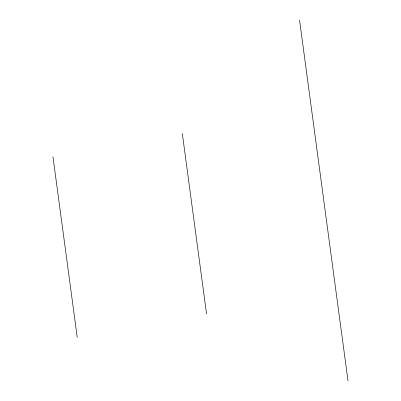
<?xml version="1.0" encoding="UTF-8"?>
<svg xmlns="http://www.w3.org/2000/svg" width="401" height="401" viewBox="0 0 401 401"><rect width="100%" height="100%" fill="white"/><g stroke="black" fill="none" stroke-linecap="round" stroke-linejoin="round"><path stroke-width="0.6" d="M299.537 20.05L348.028 380.95M182.315 133.533L206.56 313.983M52.972 156.796L77.218 337.246"/></g></svg>
